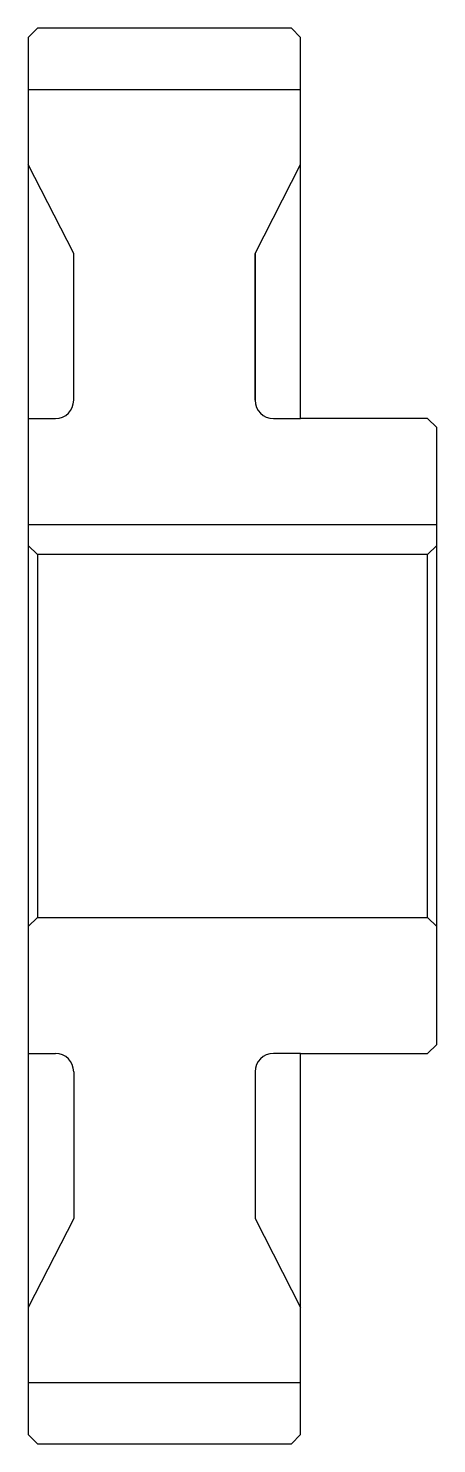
# Model space of a CAD drawing. Header units: metres. Extents: x 236 to 631, y 160 to 316.
# Drawn here: x 236.2 to 281.2, y 159.8 to 315.8 of the extents above; entities outside this region: 2.
import ezdxf

# ---------------------------------------------------------------- set-up
doc = ezdxf.new("R2010")
doc.units = ezdxf.units.M

msp = doc.modelspace()

# ---------------------------------------------------------------- linework, layer by layer
at = {"color": 4}
for p, q in [((236.216217, 309.020264), (266.216217, 309.020264)), ((261.216217, 290.957184), (261.216217, 274.770264)), ((236.216217, 272.770264), (239.216217, 272.770264)), ((263.216217, 272.770264), (266.216217, 272.770264)), ((236.216217, 261.070251), (281.216217, 261.070251)), ((281.216217, 258.770264), (280.216217, 257.770264)), ((236.216217, 216.770248), (237.216217, 217.770248)), ((281.216217, 216.770248), (280.216217, 217.770248)), ((236.216217, 202.770248), (239.216217, 202.770248)), ((266.216217, 202.770248), (263.216217, 202.770248)), ((261.216217, 200.770248), (261.216217, 184.583298)), ((236.216217, 166.520248), (266.216217, 166.520248))]:
    msp.add_line(p, q, dxfattribs=at)
for points in [[(266.216217, 314.770264), (265.216217, 315.770264), (237.216217, 315.770264), (236.216217, 314.770264), (236.216217, 216.770248)], [(236.216217, 216.770248), (236.216217, 160.770248), (237.216217, 159.770248), (265.216217, 159.770248), (266.216217, 160.770248), (266.216217, 202.770248), (280.216217, 202.770248), (281.216217, 203.770248), (281.216217, 271.770264), (280.216217, 272.770264), (266.216217, 272.770264), (266.216217, 314.770264)], [(241.216217, 274.770264), (241.216217, 290.957184), (236.216217, 300.770264)], [(261.216217, 274.770264), (261.216217, 290.957184), (266.216217, 300.770264)], [(617.48645, 256.84903), (617.48645, 261.070251), (605.48645, 261.070251), (605.48645, 256.84903)], [(236.216217, 258.770264), (237.216217, 257.770264), (237.216217, 217.770248), (280.216217, 217.770248), (280.216217, 257.770264), (237.216217, 257.770264)], [(241.216217, 200.770248), (241.216217, 184.583298), (236.216217, 174.770248)], [(261.216217, 200.770248), (261.216217, 184.583298), (266.216217, 174.770248)]]:
    msp.add_lwpolyline(points, dxfattribs=at)
for centre, radius, start, end in [((239.216217, 274.770264), 2, 270, 0), ((263.216217, 274.770264), 2, 180, 270), ((611.48645, 237.770248), 20, 107.45760275, 72.54239725), ((239.216217, 200.770248), 2, 0, 90), ((263.216217, 200.770248), 2, 90, 180)]:
    msp.add_arc(centre, radius, start, end, dxfattribs=at)

doc.saveas('drawing.dxf')
